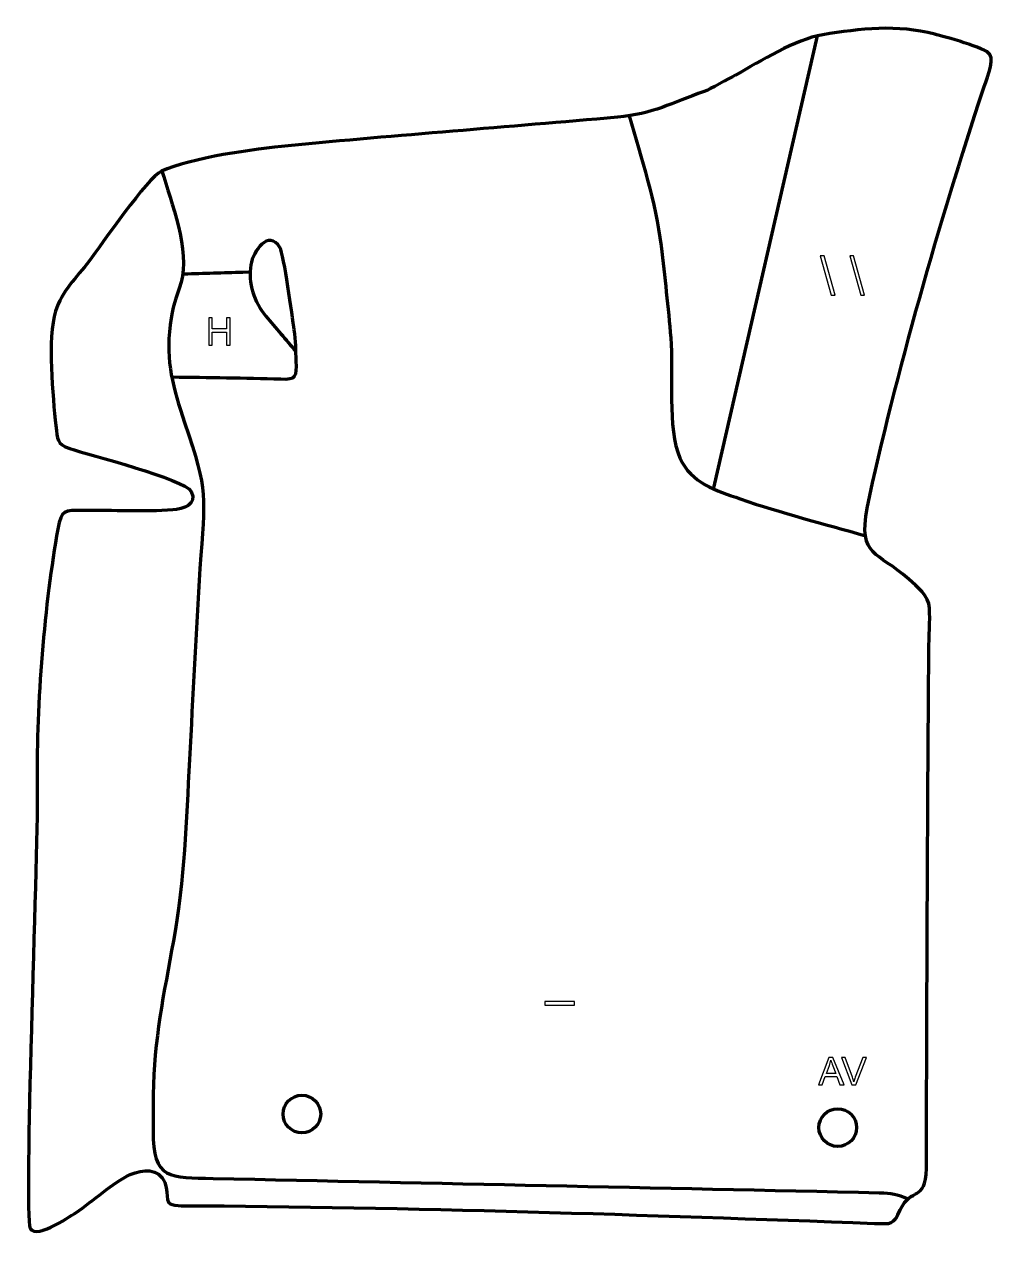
# Model space of a CAD drawing. Header units: millimetres. Extents: x -511 to 134, y -64 to 745.
import ezdxf

# ---------------------------------------------------------------- set-up
doc = ezdxf.new("R2010")
doc.units = ezdxf.units.MM
doc.header["$MEASUREMENT"] = 0
doc.layers.add('layer 2', color=7, linetype='Continuous')
doc.layers.add('layer 3', color=7, linetype='Continuous')

msp = doc.modelspace()

# ---------------------------------------------------------------- linework, layer by layer
at = {"layer": 'layer 2', "color": 142, "lineweight": 200}
for centre in [(-326.5914, 21.0312), (29.3311, 12.0275)]:
    msp.add_ellipse(centre, major_axis=(0, 12.5), ratio=1, dxfattribs=at)
at = {"layer": 'layer 2', "color": 142, "lineweight": 158}
msp.add_open_spline([(-52.8915, 436.9129), (-52.8915, 436.9129), (15.9119, 737.2428), (15.9119, 737.2428)], degree=3, dxfattribs=at)
for points, knots in [([(-109.1154, 684.1625), (-101.2516, 655.5786), (-91.615, 627.232), (-88.0293, 597.6983), (-88.0293, 597.6983), (-85.5785, 577.5126), (-83.338, 556.7877), (-81.5513, 536.5386), (-81.5513, 536.5386), (-79.7005, 514.3342), (-84.035, 475.6534), (-75.5186, 456.8955), (-75.5186, 456.8955), (-67.8664, 440.0408), (-51.592, 435.2726), (-35.4426, 429.6645), (-35.4426, 429.6645), (-8.2318, 420.2145), (20.015, 413.1781), (47.6798, 405.1445)], [0, 0, 0, 0, 0.16666667, 0.16666667, 0.16666667, 0.16666667, 0.33333333, 0.33333333, 0.33333333, 0.33333333, 0.5, 0.5, 0.5, 0.5, 0.66666667, 0.66666667, 0.66666667, 0.66666667, 1, 1, 1, 1]), ([(-419.501, 647.5165), (-413.5855, 626.8462), (-400.6569, 594.4364), (-406.8401, 573.507), (-406.8401, 573.507), (-410.2641, 561.917), (-412.5548, 558.1522), (-414.1302, 545.2079), (-414.1302, 545.2079), (-417.1309, 520.5526), (-412.2489, 503.6094), (-404.4735, 480.3972), (-404.4735, 480.3972), (-388.3612, 432.6608), (-391.0419, 433.014), (-394.2995, 383.4348), (-394.2995, 383.4348), (-397.0773, 341.1587), (-398.9042, 298.8136), (-401.2656, 256.5116), (-401.2656, 256.5116), (-403.453, 215.0193), (-404.5419, 177.3606), (-411.9138, 136.1403), (-411.9138, 136.1403), (-418.2028, 101.0981), (-424.9941, 69.9637), (-425.2896, 34.0046), (-425.2896, 34.0046), (-425.3556, 25.9609), (-425.2923, 17.9286), (-425.4195, 9.8828), (-425.4195, 9.8828), (-425.9306, -22.918), (-413.6852, -21.1211), (-385.5681, -21.7339), (-385.5681, -21.7339), (-238.097, -24.9481), (-90.6179, -27.943), (56.8508, -31.2267), (56.8508, -31.2267), (65.7407, -31.4247), (67.9242, -32.1243), (76.1389, -35.2198)], [0, 0, 0, 0, 0.08333333, 0.08333333, 0.08333333, 0.08333333, 0.16666667, 0.16666667, 0.16666667, 0.16666667, 0.25, 0.25, 0.25, 0.25, 0.33333333, 0.33333333, 0.33333333, 0.33333333, 0.41666667, 0.41666667, 0.41666667, 0.41666667, 0.5, 0.5, 0.5, 0.5, 0.58333333, 0.58333333, 0.58333333, 0.58333333, 0.66666667, 0.66666667, 0.66666667, 0.66666667, 0.75, 0.75, 0.75, 0.75, 0.83333333, 0.83333333, 0.83333333, 0.83333333, 1, 1, 1, 1]), ([(-412.5927, 510.6743), (-388.603, 510.291), (-364.623, 510.0324), (-340.6397, 509.2973), (-340.6397, 509.2973), (-330.1743, 508.9514), (-329.9405, 510.789), (-330.3376, 521.0636), (-330.3376, 521.0636), (-330.6279, 528.5776), (-330.5071, 534.5322), (-331.6934, 542.0364), (-331.6934, 542.0364), (-333.0216, 550.7316), (-338.3545, 591.9405), (-341.216, 596.566), (-341.216, 596.566), (-348.8012, 608.8275), (-358.9487, 594.2429), (-360.5033, 585.2145), (-360.5033, 585.2145), (-362.5952, 573.0658), (-358.2073, 560.32), (-350.4717, 551.026), (-350.4717, 551.026), (-343.9563, 543.198), (-337.2558, 535.4613), (-330.6423, 527.711)], [0, 0, 0, 0, 0.125, 0.125, 0.125, 0.125, 0.25, 0.25, 0.25, 0.25, 0.375, 0.375, 0.375, 0.375, 0.5, 0.5, 0.5, 0.5, 0.625, 0.625, 0.625, 0.625, 0.75, 0.75, 0.75, 0.75, 1, 1, 1, 1]), ([(-404.8509, 579.1707), (-391.8409, 579.5648), (-378.8309, 579.9589), (-365.8209, 580.3529), (-365.8209, 580.3529), (-365.8209, 580.3529), (-361.1437, 580.4946), (-361.1437, 580.4946)], [0, 0, 0, 0, 0.33333333, 0.33333333, 0.33333333, 0.33333333, 1, 1, 1, 1])]:
    msp.add_open_spline(points, degree=3, knots=knots, dxfattribs=at)
at = {"layer": 'layer 2', "color": 142}
for points, knots in [([(25.0503, 564.9262), (25.0503, 564.9262), (17.7478, 591.0317), (17.7478, 591.0317), (17.7478, 591.0317), (17.7478, 591.0317), (20.229, 591.0317), (20.229, 591.0317), (20.229, 591.0317), (20.229, 591.0317), (27.5315, 564.9262), (27.5315, 564.9262), (27.5315, 564.9262), (27.5315, 564.9262), (25.0503, 564.9262), (25.0503, 564.9262)], [0, 0, 0, 0, 0.2, 0.2, 0.2, 0.2, 0.4, 0.4, 0.4, 0.4, 0.6, 0.6, 0.6, 0.6, 1, 1, 1, 1]), ([(44.6529, 564.9262), (44.6529, 564.9262), (37.3504, 591.0317), (37.3504, 591.0317), (37.3504, 591.0317), (37.3504, 591.0317), (39.8316, 591.0317), (39.8316, 591.0317), (39.8316, 591.0317), (39.8316, 591.0317), (47.1341, 564.9262), (47.1341, 564.9262), (47.1341, 564.9262), (47.1341, 564.9262), (44.6529, 564.9262), (44.6529, 564.9262)], [0, 0, 0, 0, 0.2, 0.2, 0.2, 0.2, 0.4, 0.4, 0.4, 0.4, 0.6, 0.6, 0.6, 0.6, 1, 1, 1, 1]), ([(-388.4793, 531.844), (-388.4793, 531.844), (-388.4793, 550.0304), (-388.4793, 550.0304), (-388.4793, 550.0304), (-388.4793, 550.0304), (-386.0663, 550.0304), (-386.0663, 550.0304), (-386.0663, 550.0304), (-386.0663, 550.0304), (-386.0663, 542.5374), (-386.0663, 542.5374), (-386.0663, 542.5374), (-386.0663, 542.5374), (-376.6683, 542.5374), (-376.6683, 542.5374), (-376.6683, 542.5374), (-376.6683, 542.5374), (-376.6683, 550.0304), (-376.6683, 550.0304), (-376.6683, 550.0304), (-376.6683, 550.0304), (-374.2553, 550.0304), (-374.2553, 550.0304), (-374.2553, 550.0304), (-374.2553, 550.0304), (-374.2553, 531.844), (-374.2553, 531.844), (-374.2553, 531.844), (-374.2553, 531.844), (-376.6683, 531.844), (-376.6683, 531.844), (-376.6683, 531.844), (-376.6683, 531.844), (-376.6683, 540.4038), (-376.6683, 540.4038), (-376.6683, 540.4038), (-376.6683, 540.4038), (-386.0663, 540.4038), (-386.0663, 540.4038), (-386.0663, 540.4038), (-386.0663, 540.4038), (-386.0663, 531.844), (-386.0663, 531.844), (-386.0663, 531.844), (-386.0663, 531.844), (-388.4793, 531.844), (-388.4793, 531.844)], [0, 0, 0, 0, 0.07692308, 0.07692308, 0.07692308, 0.07692308, 0.15384615, 0.15384615, 0.15384615, 0.15384615, 0.23076923, 0.23076923, 0.23076923, 0.23076923, 0.30769231, 0.30769231, 0.30769231, 0.30769231, 0.38461538, 0.38461538, 0.38461538, 0.38461538, 0.46153846, 0.46153846, 0.46153846, 0.46153846, 0.53846154, 0.53846154, 0.53846154, 0.53846154, 0.61538462, 0.61538462, 0.61538462, 0.61538462, 0.69230769, 0.69230769, 0.69230769, 0.69230769, 0.76923077, 0.76923077, 0.76923077, 0.76923077, 0.84615385, 0.84615385, 0.84615385, 0.84615385, 1, 1, 1, 1]), ([(-165.1378, 93.3334), (-165.1378, 93.3334), (-165.1378, 95.8382), (-165.1378, 95.8382), (-165.1378, 95.8382), (-165.1378, 95.8382), (-145.5586, 95.8382), (-145.5586, 95.8382), (-145.5586, 95.8382), (-145.5586, 95.8382), (-145.5586, 93.3334), (-145.5586, 93.3334), (-145.5586, 93.3334), (-145.5586, 93.3334), (-165.1378, 93.3334), (-165.1378, 93.3334)], [0, 0, 0, 0, 0.2, 0.2, 0.2, 0.2, 0.4, 0.4, 0.4, 0.4, 0.6, 0.6, 0.6, 0.6, 1, 1, 1, 1]), ([(16.528, 40.4455), (16.528, 40.4455), (23.5045, 58.6319), (23.5045, 58.6319), (23.5045, 58.6319), (23.5045, 58.6319), (26.1504, 58.6319), (26.1504, 58.6319), (26.1504, 58.6319), (26.1504, 58.6319), (33.5545, 40.4455), (33.5545, 40.4455), (33.5545, 40.4455), (33.5545, 40.4455), (30.8155, 40.4455), (30.8155, 40.4455), (30.8155, 40.4455), (30.8155, 40.4455), (28.7115, 45.9573), (28.7115, 45.9573), (28.7115, 45.9573), (28.7115, 45.9573), (21.0534, 45.9573), (21.0534, 45.9573), (21.0534, 45.9573), (21.0534, 45.9573), (19.0807, 40.4455), (19.0807, 40.4455), (19.0807, 40.4455), (19.0807, 40.4455), (16.528, 40.4455), (16.528, 40.4455)], [0, 0, 0, 0, 0.11111111, 0.11111111, 0.11111111, 0.11111111, 0.22222222, 0.22222222, 0.22222222, 0.22222222, 0.33333333, 0.33333333, 0.33333333, 0.33333333, 0.44444444, 0.44444444, 0.44444444, 0.44444444, 0.55555556, 0.55555556, 0.55555556, 0.55555556, 0.66666667, 0.66666667, 0.66666667, 0.66666667, 0.77777778, 0.77777778, 0.77777778, 0.77777778, 1, 1, 1, 1]), ([(21.7604, 47.9131), (21.7604, 47.9131), (27.958, 47.9131), (27.958, 47.9131), (27.958, 47.9131), (27.958, 47.9131), (26.0615, 52.955), (26.0615, 52.955), (26.0615, 52.955), (25.49, 54.4875), (25.0582, 55.7532), (24.7576, 56.7523), (24.7576, 56.7523), (24.5078, 55.567), (24.1734, 54.4028), (23.7543, 53.2513), (23.7543, 53.2513), (23.7543, 53.2513), (21.7604, 47.9131), (21.7604, 47.9131)], [0, 0, 0, 0, 0.16666667, 0.16666667, 0.16666667, 0.16666667, 0.33333333, 0.33333333, 0.33333333, 0.33333333, 0.5, 0.5, 0.5, 0.5, 0.66666667, 0.66666667, 0.66666667, 0.66666667, 1, 1, 1, 1]), ([(38.7615, 40.4455), (38.7615, 40.4455), (31.7342, 58.6319), (31.7342, 58.6319), (31.7342, 58.6319), (31.7342, 58.6319), (34.3419, 58.6319), (34.3419, 58.6319), (34.3419, 58.6319), (34.3419, 58.6319), (39.0663, 45.4154), (39.0663, 45.4154), (39.0663, 45.4154), (39.4431, 44.3571), (39.7648, 43.3665), (40.0188, 42.4394), (40.0188, 42.4394), (40.2982, 43.4342), (40.6242, 44.4248), (40.9967, 45.4154), (40.9967, 45.4154), (40.9967, 45.4154), (45.8989, 58.6319), (45.8989, 58.6319), (45.8989, 58.6319), (45.8989, 58.6319), (48.3542, 58.6319), (48.3542, 58.6319), (48.3542, 58.6319), (48.3542, 58.6319), (41.2634, 40.4455), (41.2634, 40.4455), (41.2634, 40.4455), (41.2634, 40.4455), (38.7615, 40.4455), (38.7615, 40.4455)], [0, 0, 0, 0, 0.1, 0.1, 0.1, 0.1, 0.2, 0.2, 0.2, 0.2, 0.3, 0.3, 0.3, 0.3, 0.4, 0.4, 0.4, 0.4, 0.5, 0.5, 0.5, 0.5, 0.6, 0.6, 0.6, 0.6, 0.7, 0.7, 0.7, 0.7, 0.8, 0.8, 0.8, 0.8, 1, 1, 1, 1])]:
    msp.add_open_spline(points, degree=3, knots=knots, dxfattribs=at)
at = {"layer": 'layer 3', "color": 242, "lineweight": 158}
msp.add_open_spline([(-335.7005, 664.2455), (-262.814, 671.2158), (-189.9135, 676.6918), (-117.0159, 683.1682), (-117.0159, 683.1682), (-93.1559, 685.4651), (-81.0188, 692.6162), (-59.3948, 700.2583), (-59.3948, 700.2583), (-55.442, 701.6552), (-43.091, 708.7545), (-38.5387, 711.1788), (-38.5387, 711.1788), (-21.7362, 720.3277), (0.7345, 734.8512), (19.3656, 737.9312), (19.3656, 737.9312), (44.477, 742.0825), (68.7645, 744.8664), (93.7251, 738.3882), (93.7251, 738.3882), (100.0815, 736.6849), (127.5609, 729.4028), (130.354, 724.9576), (130.354, 724.9576), (133.5252, 719.9104), (127.5553, 706.7431), (125.6718, 701.0278), (125.6718, 701.0278), (97.2958, 614.7754), (67.8507, 512.1617), (48.7777, 423.581), (48.7777, 423.581), (42.9699, 390.7451), (55.4534, 395.3176), (76.4941, 376.2204), (76.4941, 376.2204), (82.2119, 371.0931), (89.7555, 365.4411), (90.2353, 357.1303), (90.2353, 357.1303), (90.7216, 348.7086), (89.8698, 337.9452), (89.8092, 329.1355), (89.8092, 329.1355), (89.0521, 214.4067), (88.4158, 99.5528), (88.2501, -15.1752), (88.2501, -15.1752), (87.551, -38.0853), (78.1597, -26.8431), (70.8331, -42.5931), (70.8331, -42.5931), (66.1745, -52.6077), (65.3398, -52.0422), (53.6909, -51.6084), (53.6909, -51.6084), (-98.4323, -45.9438), (-254.5794, -40.6295), (-406.8488, -39.8702), (-406.8488, -39.8702), (-420.2095, -39.8035), (-414.0306, -33.9622), (-417.5649, -24.5079), (-417.5649, -24.5079), (-422.0152, -14.7205), (-431.9994, -15.5299), (-440.5522, -19.1414), (-440.5522, -19.1414), (-452.5073, -24.8099), (-465.1011, -36.7527), (-476.7818, -44.525), (-476.7818, -44.525), (-481.1809, -47.4521), (-506.0785, -64.408), (-507.4966, -53.1791), (-507.4966, -53.1791), (-510.9081, -26.1655), (-501.6492, 200.7456), (-502.3341, 241.8747), (-502.3341, 241.8747), (-503.1668, 291.8812), (-497.43, 361.8267), (-488.6724, 409.5448), (-488.6724, 409.5448), (-486.2531, 422.7269), (-484.4984, 421.8407), (-471.4355, 421.9857), (-471.4355, 421.9857), (-452.2196, 422.0867), (-431.3475, 420.9823), (-412.3647, 422.296), (-412.3647, 422.296), (-405.8419, 422.9056), (-395.5144, 425.7306), (-400.1665, 434.6231), (-400.1665, 434.6231), (-404.478, 442.8643), (-468.1299, 458.9168), (-480.7948, 463.1025), (-480.7948, 463.1025), (-489.7943, 466.1378), (-488.8738, 469.0261), (-489.951, 478.3888), (-489.951, 478.3888), (-492.0776, 497.2078), (-495.7671, 536.35), (-490.2101, 554.4353), (-490.2101, 554.4353), (-486.2753, 567.2414), (-475.9745, 576.9707), (-467.9316, 587.5508), (-467.9316, 587.5508), (-459.8023, 598.4304), (-429.0585, 643.148), (-419.8878, 647.3414), (-419.8878, 647.3414), (-400.4744, 656.2183), (-357.791, 662.0861), (-335.7005, 664.2455)], degree=3, knots=[0, 0, 0, 0, 0.03225806, 0.03225806, 0.03225806, 0.03225806, 0.06451613, 0.06451613, 0.06451613, 0.06451613, 0.09677419, 0.09677419, 0.09677419, 0.09677419, 0.12903226, 0.12903226, 0.12903226, 0.12903226, 0.16129032, 0.16129032, 0.16129032, 0.16129032, 0.19354839, 0.19354839, 0.19354839, 0.19354839, 0.22580645, 0.22580645, 0.22580645, 0.22580645, 0.25806452, 0.25806452, 0.25806452, 0.25806452, 0.29032258, 0.29032258, 0.29032258, 0.29032258, 0.32258065, 0.32258065, 0.32258065, 0.32258065, 0.35483871, 0.35483871, 0.35483871, 0.35483871, 0.38709677, 0.38709677, 0.38709677, 0.38709677, 0.41935484, 0.41935484, 0.41935484, 0.41935484, 0.4516129, 0.4516129, 0.4516129, 0.4516129, 0.48387097, 0.48387097, 0.48387097, 0.48387097, 0.51612903, 0.51612903, 0.51612903, 0.51612903, 0.5483871, 0.5483871, 0.5483871, 0.5483871, 0.58064516, 0.58064516, 0.58064516, 0.58064516, 0.61290323, 0.61290323, 0.61290323, 0.61290323, 0.64516129, 0.64516129, 0.64516129, 0.64516129, 0.67741935, 0.67741935, 0.67741935, 0.67741935, 0.70967742, 0.70967742, 0.70967742, 0.70967742, 0.74193548, 0.74193548, 0.74193548, 0.74193548, 0.77419355, 0.77419355, 0.77419355, 0.77419355, 0.80645161, 0.80645161, 0.80645161, 0.80645161, 0.83870968, 0.83870968, 0.83870968, 0.83870968, 0.87096774, 0.87096774, 0.87096774, 0.87096774, 0.90322581, 0.90322581, 0.90322581, 0.90322581, 0.93548387, 0.93548387, 0.93548387, 0.93548387, 1, 1, 1, 1], dxfattribs=at)

doc.saveas('drawing.dxf')
